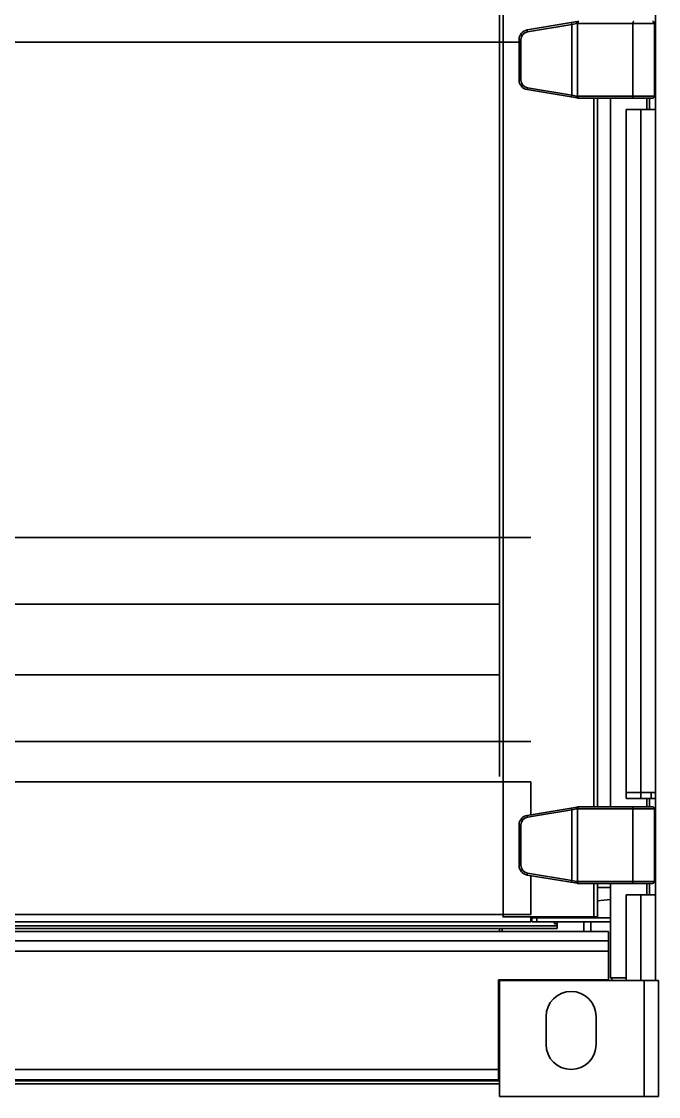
# Model space of a CAD drawing. Header units: millimetres. Extents: x 32496 to 166256, y 3504 to 23939.
# Drawn here: x 38109 to 38757, y 14990 to 16085 of the extents above; entities that cross this region are included whole.
import ezdxf

# ---------------------------------------------------------------- set-up
doc = ezdxf.new("R2010")
doc.units = ezdxf.units.MM
doc.layers.get('0').update_dxf_attribs({"lineweight": 35})

msp = doc.modelspace()

# ---------------------------------------------------------------- linework, layer by layer
at = {"color": 7, "linetype": 'Continuous'}
for p, q in [((38754.352, 15108.349), (38754.352, 17768.349)), ((38595.352, 17576.349), (38595.352, 15316.349)), ((38623.708, 16076.741), (38674.535, 16085.213)), ((38676.128, 16085.349), (38676.144, 16085.349)), ((38753.352, 16083.349), (38753.352, 16009.349)), ((38615.352, 16064.349), (37743.352, 16064.349)), ((38615.352, 16025.82), (38615.352, 16066.877)), ((38674.535, 16007.485), (38623.708, 16015.956)), ((38751.352, 16007.349), (38676.164, 16007.349)), ((38695.352, 16007.349), (38695.352, 15285.349)), ((38708.352, 15285.349), (38708.352, 16007.349)), ((38745.352, 16007.349), (38745.352, 15995.849)), ((38748.352, 15995.849), (38748.352, 16007.349)), ((38739.352, 15995.849), (38724.352, 15995.849)), ((38724.352, 15293.849), (38724.352, 15995.849)), ((38739.352, 15995.849), (38754.352, 15995.849)), ((38627.352, 15559.849), (37743.352, 15559.849)), ((38595.352, 15491.849), (37743.352, 15491.849)), ((38595.352, 15419.849), (37743.352, 15419.849)), ((38627.352, 15351.849), (37743.352, 15351.849)), ((38627.352, 15277.349), (38627.352, 15310.849)), ((38724.352, 15299.849), (38754.352, 15299.849)), ((38724.352, 15293.849), (38754.352, 15293.849)), ((38745.352, 15293.849), (38745.352, 15285.349)), ((38748.352, 15285.349), (38748.352, 15293.849)), ((38623.708, 15276.741), (38674.535, 15285.213)), ((38676.128, 15285.349), (38676.144, 15285.349)), ((38676.179, 15285.349), (38751.352, 15285.349)), ((38753.352, 15283.349), (38753.352, 15209.349)), ((38615.352, 15225.82), (38615.352, 15266.877)), ((38674.535, 15207.485), (38623.708, 15215.956)), ((38627.352, 15175.849), (38627.352, 15215.349)), ((38751.352, 15207.349), (38676.164, 15207.349)), ((38695.352, 15207.349), (38695.352, 15173.349)), ((38708.352, 15203.349), (38695.352, 15203.349)), ((38708.352, 15111.349), (38708.352, 15207.349)), ((38745.352, 15207.349), (38745.352, 15195.849)), ((38748.352, 15195.849), (38748.352, 15207.349)), ((38698.256, 15190.039), (38708.352, 15191.049)), ((38739.352, 15195.849), (38724.352, 15195.849)), ((38724.352, 15108.349), (38724.352, 15195.849)), ((38739.352, 15195.849), (38754.352, 15195.849)), ((38627.352, 15168.349), (37743.352, 15168.349)), ((38695.352, 15173.349), (38598.552, 15173.349)), ((38627.352, 15168.349), (38627.352, 15173.349)), ((38708.352, 15172.349), (38628.352, 15172.349)), ((38628.352, 15168.349), (38628.352, 15172.349)), ((38708.352, 15168.349), (38628.352, 15168.349)), ((38651.352, 15166.349), (38654.352, 15166.349)), ((38654.352, 15173.349), (38654.352, 15172.349)), ((38654.352, 15161.349), (38654.352, 15168.349)), ((38681.352, 15168.349), (38681.352, 15158.309)), ((38688.352, 15158.309), (38688.352, 15168.349)), ((38654.352, 15161.349), (37743.352, 15161.349)), ((37743.352, 15158.309), (38706.352, 15158.309)), ((38595.352, 15161.349), (38595.352, 15158.309)), ((38706.352, 15158.309), (38706.352, 15158.263)), ((38706.352, 15148.81), (38706.352, 15158.263)), ((38706.352, 15148.81), (38706.352, 15138.357)), ((38706.352, 15109.349), (38706.352, 15138.357)), ((38724.352, 15111.349), (38708.352, 15111.349)), ((38708.352, 15111.349), (38711.352, 15108.349)), ((38706.352, 15109.349), (38594.352, 15109.349)), ((38594.352, 15017.849), (38594.352, 15109.349)), ((38595.352, 15109.349), (38595.352, 15108.349)), ((38595.352, 15108.349), (38757.352, 15108.349)), ((38595.352, 15108.349), (38595.352, 14990.349)), ((38757.352, 14990.349), (38757.352, 15108.349)), ((38642.852, 15071.849), (38642.852, 15043.349)), ((38693.852, 15043.349), (38693.852, 15071.849)), ((38594.352, 15017.849), (38594.352, 15007.349)), ((36481.352, 15007.349), (38594.352, 15007.349)), ((36481.352, 15003.349), (38595.352, 15003.349)), ((38757.352, 14990.349), (38595.352, 14990.349))]:
    msp.add_line(p, q, dxfattribs=at)
at = {"color": 9, "linetype": 'Continuous'}
for p, q in [((38599.352, 17722.349), (38599.352, 15173.349)), ((38623.708, 16076.741), (38624.036, 16074.769)), ((38624.036, 16074.769), (38669.125, 16082.283)), ((38668.797, 16084.256), (38669.125, 16082.283)), ((38669.125, 16082.283), (38673.908, 16083.24)), ((38669.125, 16082.283), (38669.125, 16010.414)), ((38674.969, 16083.349), (38674.969, 16009.349)), ((38675.01, 16083.349), (38753.352, 16083.349)), ((38731.17, 16083.349), (38731.17, 16009.349)), ((38615.352, 16066.877), (38617.352, 16066.877)), ((38617.352, 16025.82), (38617.352, 16066.877)), ((38615.352, 16025.82), (38617.352, 16025.82)), ((38623.708, 16015.956), (38624.036, 16017.929)), ((38669.125, 16010.414), (38624.036, 16017.929)), ((38668.797, 16008.441), (38669.125, 16010.414)), ((38673.908, 16009.457), (38669.125, 16010.414)), ((38753.352, 16009.349), (38675.01, 16009.349)), ((38691.352, 16007.349), (38691.352, 15285.349)), ((38739.352, 15293.849), (38739.352, 15995.849)), ((38627.352, 15310.849), (37743.352, 15310.849)), ((38749.958, 15293.849), (38749.958, 15299.849)), ((38623.708, 15276.741), (38624.036, 15274.769)), ((38624.036, 15274.769), (38669.125, 15282.283)), ((38668.797, 15284.256), (38669.125, 15282.283)), ((38669.125, 15282.283), (38673.908, 15283.24)), ((38669.125, 15282.283), (38669.125, 15210.414)), ((38674.969, 15283.349), (38674.969, 15209.349)), ((38675.01, 15283.349), (38753.352, 15283.349)), ((38731.17, 15283.349), (38731.17, 15209.349)), ((38615.352, 15266.877), (38617.352, 15266.877)), ((38617.352, 15225.82), (38617.352, 15266.877)), ((38615.352, 15225.82), (38617.352, 15225.82)), ((38623.708, 15215.956), (38624.036, 15217.929)), ((38669.125, 15210.414), (38624.036, 15217.929)), ((38668.797, 15208.441), (38669.125, 15210.414)), ((38673.908, 15209.457), (38669.125, 15210.414)), ((38753.352, 15209.349), (38675.01, 15209.349)), ((38691.352, 15207.349), (38691.352, 15173.349)), ((38739.352, 15108.349), (38739.352, 15195.849)), ((38627.352, 15175.849), (37743.352, 15175.849)), ((38633.352, 15168.349), (38633.352, 15172.349)), ((38651.352, 15173.349), (38651.352, 15172.349)), ((38651.352, 15168.349), (38651.352, 15166.349)), ((38654.352, 15164.349), (37743.352, 15164.349)), ((37743.352, 15158.263), (38706.352, 15158.263)), ((38598.352, 15161.349), (38598.352, 15158.309)), ((37743.352, 15148.81), (38706.352, 15148.81)), ((37743.352, 15138.357), (38706.352, 15138.357)), ((38598.352, 15109.349), (38598.352, 15108.349)), ((38742.852, 15108.349), (38742.852, 14990.349)), ((36481.352, 15017.849), (38594.352, 15017.849)), ((36481.352, 15006.349), (38595.352, 15006.349))]:
    msp.add_line(p, q, dxfattribs=at)
at = {"color": 7, "linetype": 'Continuous'}
for centre, radius, start, end in [((38625.352, 16066.877), 10, 99.462322, 180), ((38676.179, 16075.349), 10, 90.208988, 99.462322), ((38751.352, 16083.349), 2, 0, 90), ((38625.352, 16025.82), 10, 180, 260.537678), ((38751.352, 16009.349), 2, 270, 0), ((38676.179, 16017.349), 10, 260.537678, 269.91141), ((38625.352, 15266.877), 10, 99.462322, 180), ((38676.179, 15275.349), 10, 90.208988, 99.462322), ((38676.179, 15275.349), 10, 90, 90.204373), ((38751.352, 15283.349), 2, 0, 90), ((38625.352, 15225.82), 10, 180, 260.537678), ((38676.179, 15217.349), 10, 260.537678, 269.91141), ((38751.352, 15209.349), 2, 270, 0), ((38699.352, 15179.094), 11, 95.713594, 111.393103), ((38668.352, 15071.849), 25.5, 0, 180), ((38668.352, 15043.349), 25.5, 180, 0)]:
    msp.add_arc(centre, radius, start, end, dxfattribs=at)
at = {"color": 9, "linetype": 'Continuous'}
for centre, radius, start, end in [((38625.352, 16066.877), 8, 99.462322, 180), ((38675.01, 16075.349), 8, 89.999998, 90.292963), ((38676.179, 16084.668), 0.681, 92.835224, 94.062875), ((38676.179, 16084.673), 0.675, 90.002605, 92.836818), ((38625.352, 16025.82), 8, 180, 260.537678), ((38675.01, 16017.349), 8, 269.707037, 270.000002), ((38676.179, 16008.026), 0.677, 265.933028, 269.994085), ((38675.01, 15275.349), 8, 89.999998, 90.292963), ((38676.179, 15284.668), 0.681, 92.835224, 94.062875), ((38676.179, 15284.673), 0.675, 90.002605, 92.836818), ((38625.352, 15266.877), 8, 99.462322, 180), ((38625.352, 15225.82), 8, 180, 260.537678), ((38675.01, 15217.349), 8, 269.707037, 270.000002), ((38676.179, 15208.026), 0.677, 265.933028, 269.994085)]:
    msp.add_arc(centre, radius, start, end, dxfattribs=at)
for points, knots in [([(38674.535, 16085.213), (38674.476, 16085.203), (38674.356, 16085.156), (38674.203, 16085.018), (38674.077, 16084.822), (38673.938, 16084.471), (38673.857, 16083.931), (38673.877, 16083.478), (38673.908, 16083.24)], [0, 0, 0, 0, 0.08030482, 0.16939519, 0.27263744, 0.3921778, 0.67575394, 1, 1, 1, 1]), ([(38673.908, 16083.24), (38673.998, 16083.258), (38674.349, 16083.319), (38674.705, 16083.347), (38674.969, 16083.349)], [0, 0, 0, 0, 0.25789967, 1, 1, 1, 1]), ([(38676.128, 16085.349), (38676.051, 16085.348), (38675.891, 16085.319), (38675.668, 16085.199), (38675.467, 16085.008), (38675.225, 16084.657), (38675.021, 16084.094), (38674.969, 16083.605), (38674.969, 16083.349)], [0, 0, 0, 0, 0.09156455, 0.18952128, 0.29797392, 0.41890452, 0.69470593, 1, 1, 1, 1]), ([(38675.818, 16085.251), (38675.546, 16085.1), (38675.24, 16084.639), (38675.047, 16083.959), (38675.01, 16083.556), (38675.01, 16083.349)], [0, 0, 0, 0, 0.43676486, 0.70926067, 1, 1, 1, 1]), ([(38676.131, 16085.347), (38676.105, 16085.345), (38675.996, 16085.331), (38675.891, 16085.291), (38675.818, 16085.251)], [0, 0, 0, 0, 0.24330973, 1, 1, 1, 1]), ([(38732.339, 16085.349), (38732.262, 16085.349), (38732.101, 16085.32), (38731.877, 16085.2), (38731.675, 16085.01), (38731.43, 16084.659), (38731.224, 16084.096), (38731.17, 16083.606), (38731.17, 16083.349)], [0, 0, 0, 0, 0.09152591, 0.18946353, 0.29792335, 0.41888265, 0.69474862, 1, 1, 1, 1]), ([(38674.535, 16007.485), (38674.476, 16007.495), (38674.356, 16007.542), (38674.203, 16007.679), (38674.077, 16007.875), (38673.938, 16008.226), (38673.857, 16008.766), (38673.877, 16009.219), (38673.908, 16009.457)], [0, 0, 0, 0, 0.0803047, 0.16939484, 0.27263689, 0.39217717, 0.67575349, 1, 1, 1, 1]), ([(38674.969, 16009.349), (38674.883, 16009.349), (38674.527, 16009.36), (38674.172, 16009.405), (38673.908, 16009.457)], [0, 0, 0, 0, 0.2422223, 1, 1, 1, 1]), ([(38676.128, 16007.349), (38676.051, 16007.349), (38675.891, 16007.378), (38675.668, 16007.499), (38675.467, 16007.689), (38675.225, 16008.04), (38675.021, 16008.603), (38674.969, 16009.092), (38674.969, 16009.349)], [0, 0, 0, 0, 0.09156461, 0.18952136, 0.29797397, 0.41890454, 0.6947059, 1, 1, 1, 1]), ([(38675.818, 16007.447), (38675.546, 16007.597), (38675.24, 16008.058), (38675.047, 16008.738), (38675.01, 16009.142), (38675.01, 16009.349)], [0, 0, 0, 0, 0.43676486, 0.70926067, 1, 1, 1, 1]), ([(38732.339, 16007.349), (38732.262, 16007.349), (38732.101, 16007.377), (38731.877, 16007.497), (38731.675, 16007.687), (38731.43, 16008.038), (38731.224, 16008.601), (38731.17, 16009.092), (38731.17, 16009.349)], [0, 0, 0, 0, 0.09152591, 0.18946354, 0.29792335, 0.41888265, 0.69474862, 1, 1, 1, 1]), ([(38676.131, 16007.35), (38676.105, 16007.352), (38675.996, 16007.366), (38675.891, 16007.406), (38675.818, 16007.447)], [0, 0, 0, 0, 0.24330973, 1, 1, 1, 1]), ([(38674.535, 15285.213), (38674.476, 15285.203), (38674.356, 15285.156), (38674.203, 15285.018), (38674.077, 15284.822), (38673.938, 15284.471), (38673.857, 15283.931), (38673.877, 15283.478), (38673.908, 15283.24)], [0, 0, 0, 0, 0.08030482, 0.16939519, 0.27263744, 0.3921778, 0.67575394, 1, 1, 1, 1]), ([(38673.908, 15283.24), (38673.998, 15283.258), (38674.349, 15283.319), (38674.705, 15283.347), (38674.969, 15283.349)], [0, 0, 0, 0, 0.25789967, 1, 1, 1, 1]), ([(38676.128, 15285.349), (38676.051, 15285.348), (38675.891, 15285.319), (38675.668, 15285.199), (38675.467, 15285.008), (38675.225, 15284.657), (38675.021, 15284.094), (38674.969, 15283.605), (38674.969, 15283.349)], [0, 0, 0, 0, 0.09156455, 0.18952128, 0.29797392, 0.41890452, 0.69470593, 1, 1, 1, 1]), ([(38675.818, 15285.251), (38675.546, 15285.1), (38675.24, 15284.639), (38675.047, 15283.959), (38675.01, 15283.556), (38675.01, 15283.349)], [0, 0, 0, 0, 0.43676486, 0.70926067, 1, 1, 1, 1]), ([(38676.131, 15285.347), (38676.105, 15285.345), (38675.996, 15285.331), (38675.891, 15285.291), (38675.818, 15285.251)], [0, 0, 0, 0, 0.24330973, 1, 1, 1, 1]), ([(38732.339, 15285.349), (38732.262, 15285.349), (38732.101, 15285.32), (38731.877, 15285.2), (38731.675, 15285.01), (38731.43, 15284.659), (38731.224, 15284.096), (38731.17, 15283.606), (38731.17, 15283.349)], [0, 0, 0, 0, 0.09152591, 0.18946353, 0.29792335, 0.41888265, 0.69474862, 1, 1, 1, 1]), ([(38674.535, 15207.485), (38674.476, 15207.495), (38674.356, 15207.542), (38674.203, 15207.679), (38674.077, 15207.875), (38673.938, 15208.226), (38673.857, 15208.766), (38673.877, 15209.219), (38673.908, 15209.457)], [0, 0, 0, 0, 0.0803047, 0.16939484, 0.27263689, 0.39217717, 0.67575349, 1, 1, 1, 1]), ([(38674.969, 15209.349), (38674.883, 15209.349), (38674.527, 15209.36), (38674.172, 15209.405), (38673.908, 15209.457)], [0, 0, 0, 0, 0.2422223, 1, 1, 1, 1]), ([(38676.128, 15207.349), (38676.051, 15207.349), (38675.891, 15207.378), (38675.668, 15207.499), (38675.467, 15207.689), (38675.225, 15208.04), (38675.021, 15208.603), (38674.969, 15209.092), (38674.969, 15209.349)], [0, 0, 0, 0, 0.09156461, 0.18952136, 0.29797397, 0.41890454, 0.6947059, 1, 1, 1, 1]), ([(38675.818, 15207.447), (38675.546, 15207.597), (38675.24, 15208.058), (38675.047, 15208.738), (38675.01, 15209.142), (38675.01, 15209.349)], [0, 0, 0, 0, 0.43676486, 0.70926067, 1, 1, 1, 1]), ([(38676.131, 15207.35), (38676.105, 15207.352), (38675.996, 15207.366), (38675.891, 15207.406), (38675.818, 15207.447)], [0, 0, 0, 0, 0.24330973, 1, 1, 1, 1]), ([(38732.339, 15207.349), (38732.262, 15207.349), (38732.101, 15207.377), (38731.877, 15207.497), (38731.675, 15207.687), (38731.43, 15208.038), (38731.224, 15208.601), (38731.17, 15209.092), (38731.17, 15209.349)], [0, 0, 0, 0, 0.09152591, 0.18946354, 0.29792335, 0.41888265, 0.69474862, 1, 1, 1, 1])]:
    msp.add_open_spline(points, degree=3, knots=knots, dxfattribs=at)

doc.saveas('drawing.dxf')
